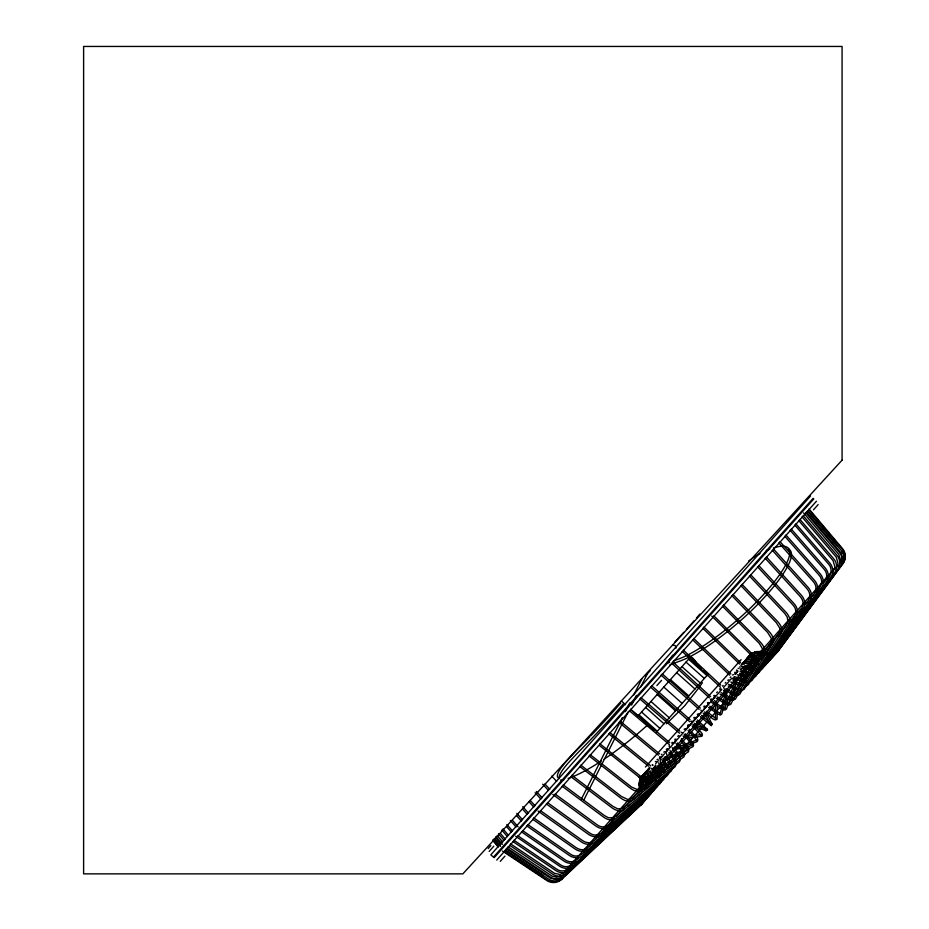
<?xml version="1.0" encoding="UTF-8"?>
<svg xmlns="http://www.w3.org/2000/svg" width="929" height="929" viewBox="0 0 929 929"><rect width="100%" height="100%" fill="white"/><g stroke="black" fill="none" stroke-linecap="round" stroke-linejoin="round"><path stroke-width="1.39" d="M644.285 779.431L644.401 781.672M643.031 780.836L643.123 783.101M683.082 754.627L682.954 755.625L683.14 755.045L650.764 777.736M843.253 557.609L843.277 556.471M655.282 761.606L656.269 761.42M645.91 776.644L645.945 779.942M657.117 759.527L658.173 759.283M654.504 766.193L654.492 768.806M842.057 559.908L841.883 555.426L840.49 552.325L806.372 511.937M732.447 674.988L733.55 674.675M652.065 768.933L652.135 772.731L653.377 775.878M648.245 770.815L648.036 774.681L648.988 778.293M649.847 771.407L650.079 776.447M665.466 776.145L663.608 779.663L608.216 827.089C604.442 830.003 599.089 828.494 595.594 825.858L552.836 794.516M661.367 754.766L661.936 754.127M730.194 677.52L730.763 676.869M647.873 773.636L647.977 778.816M660.159 759.214L660.496 763.359L663.724 768.887M672.701 768.016L671.179 771.175L623.684 809.728C619.922 812.341 615.033 810.1 611.793 807.673L570.731 776.586M663.747 752.095L664.955 751.677M727.779 680.237L728.975 679.819M667.858 749.343L667.219 750.063L666.29 749.238L667.533 748.774M725.201 683.129L725.851 682.397M842.824 559.839L843.102 558.735M639.558 780.557L638.989 784.552L639.709 788.524M668.88 772.673L667.301 775.529L615.73 818.646C611.967 821.422 606.834 819.552 603.467 817.009L562.126 786.236M669.124 745.673L669.298 746.8M722.483 686.171L723.157 685.405M716.665 692.697L717.409 691.861M645.167 799.288L645.55 798.034M677.764 736.36L678.53 735.501L679.447 736.325M662.098 780.279L660.159 783.542L601.144 835.02C597.37 838.051 591.819 836.866 588.196 834.161L546.357 803.945M744.489 671.516C744.443 671.655 743.339 667.336 741.981 666.685M684.092 729.253L685.521 728.591L685.614 729.799M735.06 682.095L734.862 682.71L732.83 678.553M688.877 726.141L688.168 724.69L687.646 726.199M692.186 722.425L692.105 721.194L690.874 721.264M700.872 710.035L701.581 711.486M659.044 783.716L656.942 787.153L594.572 842.394C590.786 845.553 585.061 844.635 581.322 841.871L538.077 811.075M701.081 735.431L701.79 734.572L686.45 736.337L687.367 736.662L684.15 734.676M707.515 729.915L706.052 730.717L696.216 727.001L693.127 724.608M705.819 730.113L706.11 730.717L706.04 729.486L707.224 729.311L697.389 719.975M641.265 777.91L640.29 783.089L641.045 787.026M839.665 563.996L840.466 559.63L838.713 554.323L803.608 512.901M656.234 786.863L653.981 790.474L588.533 849.176C584.736 852.45 578.86 851.777 575.005 848.967L532.712 819.239M753.709 661.169L752.978 658.115L750.098 654.097L711.777 616.055M640.035 779.292L639.14 784.39L639.86 788.349M841.395 562.068L841.779 561.011M653.679 789.731L651.299 793.494L583.04 855.342C579.231 858.721 573.228 858.245 569.256 855.412L526.789 825.904M734.061 684.696L724.62 708.49L725.201 708.212L723.076 707.793M649.394 794.539L646.781 798.557L573.82 865.689C569.988 869.254 563.81 869.126 559.641 866.211L515.653 836.251M647.687 796.455L644.981 800.577L570.139 869.811C566.307 873.423 560.059 873.527 555.821 870.566L512.878 841.546M646.27 798.046L643.495 802.238L567.108 873.225C563.253 876.871 556.947 877.127 552.627 874.143L509.58 845.239M715.516 718.837L715.342 703.903L715.783 704.774L712.74 701.093M643.367 801.913L643.739 800.891M647.118 770.803L645.91 775.494L646.456 779.443M743.258 674.129L729.126 703.427L729.706 703.16L728.812 703.299M640.174 779.141L640.627 778.084M581.473 798.905L622.302 717.722M625.38 711.602L629.781 702.847M633.717 695.031L641.776 678.994M583.818 800.09L588.998 789.789M589.218 789.36L628.294 711.672M631.615 705.053L636.493 695.368M640.696 686.995L643.611 681.212M644.064 680.318L646.863 674.733M751.689 664.967L733.887 698.213M650.95 793.389L648.895 796.188L578.128 860.858C574.308 864.342 568.2 864.028 564.135 861.171L521.483 831.85M739.24 691.722L740.668 689.26M742.794 685.567L762.674 651.101L762.721 649.278L759.365 643.472L722.448 606.161M644.645 800.473L640.836 805.234M643.843 801.379L564.727 875.884C560.861 879.577 554.508 879.949 550.131 876.941L507.002 848.131M642.694 803.051L643.205 802.099M720.219 713.553L725.259 693.487L723.505 690.514M751.793 673.409L771.442 641.393L771.418 638.548L767.621 632.452L731.808 595.64M672.724 655.189L666.348 663.492M641.846 776.725L642.554 775.61M641.893 776.354L639.791 781.231L640.302 787.85M762.105 659.636L763.638 657.233M765.159 654.829L779.663 632.045L779.733 628.074L776.33 622.685L740.808 585.549M833.139 572.02L834.916 566.969L833.069 560.651L798.708 520.53M836.17 568.618L838.028 563.485L836.239 557.098L801.982 516.861M838.55 565.947L839.166 564.995M839.979 566.957C843.195 562.695 842.835 556.332 839.351 552.337L805.768 512.796M778.966 636.272L788.059 622.291L787.211 617.007L784.645 613.349L749.389 575.91M842.708 563.891C845.959 559.606 845.738 553.173 842.22 549.109L808.741 509.475M747.148 676.707L748.147 675.22M788.721 624.183C794.562 617.704 799.195 611.34 792.518 604.524L757.53 566.783M797.245 613.941C802.83 608.39 805.606 602.34 799.904 596.221L765.159 558.213M702.463 682.676L699.363 687.088M805.443 604.117C810.436 599.263 811.493 593.724 806.79 588.498L772.266 550.235M812.283 596.163C816.823 591.622 817.381 586.118 813.119 581.391L778.816 542.896M817.752 589.985C822.235 585.537 823.175 579.51 818.879 574.935L784.761 536.219M823.466 583.319C827.495 579.208 827.855 573.216 824.035 569.152L790.08 530.25M826.938 579.626C831.281 575.725 832.825 568.571 828.552 564.077L794.748 525.013M698.736 687.959L684.743 705.726L668.706 721.67M778.374 650.857L843.056 563.508C846.307 559.223 846.098 552.778 842.58 548.702L809.113 509.057M646.828 770.698L644.505 775.007L644.134 778.792M645.423 772.278C641.289 776.76 642.032 783.786 645.55 788.396M644.261 773.578L641.474 779.35L642.078 785.864M641.358 776.946L643.356 774.589M777.05 652.413L778.548 650.672M488.189 848.549L490.837 845.576M489.142 851.428L493.81 846.191M645.736 675.673L650.405 670.436M810.552 495.97L490.837 854.808L493.45 857.142L813.165 498.304M494.112 857.734L813.827 498.885M496.725 860.068L816.44 501.219M500.278 861.346L504.946 856.108M656.873 685.59L661.541 680.353M813.467 509.835L818.135 504.598M638.118 715.876L689.457 658.243L701.325 668.822M656.455 732.203L707.793 674.582L703.485 670.738M645.411 767.006L741.098 659.613M642.183 775.912L649.998 767.133M749.564 655.386L740.877 665.524M660.054 758.494L661.703 756.636M666.174 751.619L668.056 749.506M674.106 742.724L676.068 740.518M685.683 729.729L701.65 711.811M703.427 709.802L708.688 703.903M711.266 701.012L714.645 697.214M735.141 674.21L736.883 672.259M655.653 763.684L658.371 760.642M660.182 758.61L664.49 753.779M665.35 752.804L683.721 732.18M684.685 731.1L721.81 689.434M723.575 687.46L729.277 681.05M730.136 680.086L731.866 678.158M735.35 674.245L738.067 671.191M744.303 664.189L745.824 662.482M565.935 870.067L582.913 851.01M583.807 850.012L603.525 827.878M604.431 826.868L816.463 588.881M817.357 587.883L835.496 567.526L835.566 568.769M584.225 852.183L586.907 849.164M589.59 846.156L592.272 843.149M595.861 839.119L598.555 836.1M602.143 832.07L614.29 818.426M616.194 816.301L620.886 811.029M623.649 807.928L630.094 800.705M631.929 798.638L666.418 759.934L693.034 746.649L693.626 745.128L692.732 742.968M667.382 758.854L735.513 682.374M736.476 681.294L753.245 662.482M755.114 660.38L770.965 642.589M772.8 640.522L779.245 633.299M781.092 631.232L786.7 624.927M789.557 621.722L794.307 616.391M797.163 613.186L800.752 609.157M804.34 605.127L807.034 602.108M810.622 598.079L813.305 595.071M815.987 592.063L818.67 589.044M667.44 766.286L672.027 761.13M674.535 758.319L679.505 752.734M682.083 749.842L684.754 746.846M687.634 743.63L693.766 736.743M694.602 735.791L701.616 727.918M703.392 725.932L706.946 721.938M710.499 717.954L715.748 712.067M716.584 711.126L719.963 707.341M720.799 706.388L728.255 698.027M731.646 694.23L735.814 689.539M739.054 685.904L742.12 682.467M640.998 805.048L642.392 803.55M664.34 769.769L661.727 772.22M749.436 655.537L755.149 651.763L761.803 651.484M748.391 656.71L749.97 655.038M746.324 659.021C750.144 653.389 758.087 652.379 763.696 655.793M744.93 660.6L748.937 657.79L752.653 656.989M777.712 651.67L773.915 654.771M561.662 879.345L641.498 804.491M565.947 871.913L570.185 867.976M572.136 865.596C568.711 870.38 561.743 872.9 556.68 869.149L513.876 840.222M575.817 861.473C572.473 866.385 565.215 868.476 560.559 864.864L517.859 835.775M579.092 857.606C575.469 862.077 569.547 863.122 565.076 859.789L522.528 830.538M585.049 851.161C581.148 856.132 575.272 857.757 570.232 854.006L527.846 824.569M666.302 723.842L667.905 722.402M589.485 845.971C585.711 850.499 580.706 850.778 575.98 847.55L533.792 817.892M595.535 839.212C591.889 843.718 587.058 843.59 582.32 840.443L540.341 810.552M597.684 837.308L599.832 835.403M607.589 827.089C602.294 833.418 596.441 838.144 589.195 832.721L547.448 802.575M614.603 819.32C609.273 825.788 603.653 829.806 596.592 824.418L555.089 794.005M624.381 809.147L613.732 817.961L608.379 817.717L604.465 815.581L563.218 784.877M627.667 806.395L629.862 804.56M560.651 880.181L561.999 878.95M563.032 877.8C559.153 881.505 552.755 881.981 548.342 878.962L505.155 850.209M562.695 875.304L563.566 874.584M750.365 654.597L755.881 652.065L761.211 652.146M641.219 793.25L621.907 808.857L617.588 808.787L612.768 806.256L571.799 775.239M749.308 655.781L753.872 653.192L760.479 652.971M747.206 658.138L751.654 655.688M655.793 779.605L630.779 799.149L627.969 799.555L621.478 796.49L580.799 765.136M658.069 777.828L660.345 776.052M776.586 652.773L774.554 654.062M774.252 655.015L777.039 652.355L841.686 565.041C844.925 560.768 844.647 554.358 841.14 550.316L807.626 510.718M675.952 762.326L639.442 789.429L637.631 789.685L631.476 787.014L590.159 754.627M771.697 657.871L774.391 655.328L834.567 573.03C837.714 568.803 837.087 562.579 833.661 558.712L799.904 519.392M561 879.798C557.191 883.224 551.094 883.398 546.902 880.576L502.461 851.08M560.036 877.847L560.977 877.231M751.41 653.749L756.311 651.589L761.664 651.647M565.076 872.633L559.955 874.479L554.508 873.295L510.602 843.892M745.058 660.879L749.575 659.137L753.57 659.23M774.403 654.237L775.541 653.563M660.264 773.253L657.093 774.914M772.022 656.908L775.878 653.668L837.61 569.628C840.791 565.378 840.315 559.072 836.855 555.136L803.19 515.7M768.898 660.403L772.591 657.349L830.898 577.164C833.998 572.938 833.162 566.818 829.783 563.009L795.898 523.851M764.613 665.21L768.086 662.412L821.677 587.5C824.592 583.331 823.431 577.42 820.156 573.808L785.957 535.011M668.288 757.785L692.07 745.023L691.861 745.639L691.199 743.56M559.885 880.529L553.51 882.155L548.389 880.831L504.041 851.463M648.407 779.361L645.283 778.978L640.975 776.586L599.89 743.781M762.07 668.079L765.391 665.431L816.185 593.666C818.995 589.52 817.648 583.76 814.419 580.253L780.035 541.665M561.755 875.919L556.378 877.231L552.035 876.082L508.047 846.772M698.852 714.935L697.331 714.413L698.782 713.704M711.382 725.572L712.02 724.028L707.201 714.68L704.461 711.893M667.057 758.436L667.637 758.157L664.13 757.147M711.242 698.782L710.464 699.665L711.382 700.489M681.096 732.238L682.594 732.795M756.194 674.663L759.214 672.364L803.562 607.821C806.151 603.722 804.328 598.346 801.216 595.059L766.39 556.97M752.92 678.356L755.765 676.242L796.501 615.753C798.963 611.677 796.85 606.532 793.83 603.362L758.761 565.54M765.786 663.085L770.489 659.718L826.589 581.995C829.609 577.803 828.598 571.765 825.289 568.049L791.264 529.054M740.459 669.077L741.33 668.741M559.037 878.358L554.625 879.206L550.258 878.068L506.212 848.827M766.344 550.456L769.735 549.225M665.675 663.747L669.623 662.296M673.571 660.844L678.832 658.916A78.93 17.697 -40.7 0 0 764.915 593.016A96.477 21.622 -40.7 0 0 786.062 564.251M669.972 664.723L680.504 660.867A78.93 17.697 -40.7 0 0 766.588 594.955A96.477 21.622 -40.7 0 0 791.345 556.169M568.165 778.421L570.429 777.596A96.477 21.622 -40.7 0 0 585.165 770.756M745.232 686.601L748.193 684.743L781.034 633.114C783.193 629.084 780.406 624.485 777.631 621.547L742.016 584.329M758.227 671.562L762.43 668.752L810.134 600.448C812.84 596.325 811.272 590.739 808.102 587.349L773.497 548.993M747.961 661.297L753.291 660.821M660.078 758.076L660.612 757.483L659.683 756.659L659.509 757.785M735.454 673.479L735.942 672.933L735.013 672.108L734.897 673.177M748.066 682.629L752.084 680.376L788.976 624.195C791.299 620.142 788.86 615.253 785.946 612.199L750.62 574.679M742.259 668.497L746.057 668.729L752.2 671.33M746.335 661.657L752.711 661.866M746.962 663.225L751.004 663.178M744.721 665.733L748.646 665.814M732.354 678.46L733.19 678.344M741.946 666.906L743.061 666.767M752.908 655.398L758.122 655.607L762.361 657.302M738.114 668.241L739.043 668.508M740.552 691.06L744.117 689.318L772.707 642.462C774.681 638.455 771.546 634.182 768.898 631.337L733.004 594.444M751.793 658.777L754 658.661M739.937 666.581L739.995 667.44M737.301 693.766L732.493 692.523M740.343 669.821L747.891 672.027M740.158 671.516L743.246 671.888M737.22 674.814L740.227 675.267M746.73 663.91L750.365 664.514M744.199 666.743L750.098 668.45M734.305 676.591L746.382 680.922M734.096 678.321L745.058 682.478M753.942 656.989L759.074 658.371M682.989 735.977L687.054 738.218L701.894 736.314C704.449 733.016 697.04 729.509 695.322 726.733M730.798 682.025L733.62 682.687M732.505 698.445L726.106 695.368M758.958 664.27L755.091 662.83M753.117 660.809L754.243 661.065M720.323 713.356L716.364 711.08M672.584 644.97L675.325 645.655L676.045 648.059M756.067 668.625L751.886 667.022M739.623 673.316L741.911 674.001M727.442 704.774L729.358 705.018L730.96 704.077L745.836 672.619L745.848 669.821L743.757 666.29M767.04 653.563L764.335 652.344M765.496 653.772L766.576 654.074M728.522 684.348L737.254 688.633M728.208 686.066L730.066 686.67M750.446 674.93L748.159 674.129M666.383 759.922L663.004 758.412M741.899 684.766L739.995 684.092M760.828 659.16L761.792 659.451M720.033 694.114L725.34 696.82M756.229 659.009L758.401 659.834M733.074 680.667L734.154 681.027M747.822 676.776L744.814 675.488M747.311 678.449L743.316 676.637M702.603 718.558L710.859 725.386L710.79 724.155L712.02 724.086L709.942 722.541M565.482 872.819L564.565 871.994M710.755 725.352L711.486 725.607M722.657 709.384L724.899 710.023L726.35 709.257L736.395 683.221L736.465 681.271L733.968 677.287M727.604 703.056L720.335 698.666M708.664 702.603L707.445 702.661L708.165 704.101M749.738 666.105L750.818 666.511M729.904 699.491L733.109 700.211L735.478 699.003L755.068 662.261L755.01 658.452L751.178 652.89M714.993 695.507L713.797 695.531L714.529 696.959M707.213 729.416L697.377 725.7L694.288 723.296M752.815 669.716L750.76 668.81M716.201 698.399L718.303 699.351M676.08 739.182L674.907 739.182L675.035 740.355M739.379 685.718L740.448 686.148M721.113 692.662L724.051 694.044M711.649 702.521L716.085 705.134M762.953 652.019L764.184 652.506M748.913 672.55L749.924 672.956M720.95 688.819L719.801 688.795L719.952 689.945M673.119 742.515L671.957 742.492L672.108 743.641M725.863 688.761L727.918 689.701M648.756 768.933L649.069 769.491M741.261 675.627L742.294 676.08M726.641 704.496L724.539 703.462M717.037 705.843L722.39 709.268M721.938 709.071L723.145 709.605M756.043 659.927L757.901 660.798M755.347 661.436L756.427 661.912M756.101 665.199L753.21 663.829M717.234 697.017L718.512 697.633M763.731 653.017L764.428 653.342M754.429 666.348L752.722 665.501M762.988 653.853L763.684 654.19M745.348 672.654L747.055 673.56M735.71 689.829L731.03 687.112M728.951 699.061L725.944 697.249M719.081 697.934L718.14 697.435M743.049 674.5L744.164 675.104M715.969 718.581L706.354 711.277M653.459 767.644L658.196 768.747L657.616 769.015L687.553 750.086L687.355 750.69L687.251 749.238M737.405 670.343L736.442 670.111L737.347 671.353M727.314 691.292C730.833 693.336 736.093 697.818 739.867 694.079L764.033 652.193C765.786 648.221 762.314 644.296 759.817 641.533L723.621 604.976M674.849 746.475L677.241 747.38L697.029 739.914L696.39 740.703L694.381 737.301M673.699 747.752L677.334 749.122L697.133 741.656C700.164 738.625 693.615 734.723 691.919 732.261M739.043 683.628L736.349 682.025M738.3 685.196L735.605 683.593M722.297 707.399L716.282 703.207M651.426 768.318L656.106 770.559L658.882 770.222L688.412 751.84L688.97 748.96M716.863 713.495L720.37 715.109L721.856 713.913L727.001 693.382L723.993 688.47M709.686 706.168L711.289 707.213M708.537 707.457L710.139 708.502M653.064 765.02L652.17 764.706L652.588 765.554M731.576 692L728.975 690.305M723.633 702.928L719.232 699.909M506.305 850.859L543.395 875.501M639.895 777.805L645.852 780.964L649.65 780.581L683.895 756.903L684.824 754.406L683.732 751.306M742.677 664.432L741.865 664.038L742.352 664.792M716.062 712.973L711.01 709.129M743.444 663.573L742.666 663.12L743.2 663.84M649.859 768.62L649.081 768.167L649.615 768.887M599.925 745.882L639.013 777.132M712.16 707.84L715.481 710.43M638.92 777.062L640.011 777.898M579.742 766.46L620.514 797.883C623.649 800.183 628.248 802.807 632.01 800.38L675.255 766.599L676.591 762.86M589.125 755.927L629.607 787.676C632.637 789.847 636.922 792.843 640.673 790.649L679.505 761.838L680.585 758.366M650.637 765.74L609.877 732.563M743.99 662.969L743.246 662.47L743.827 663.155M706.83 713.832C709.779 715.202 714.111 722.17 717.095 719.243L717.281 704.287L714.587 700.512M608.774 733.817L648.57 766.239M701.511 715.353L702.963 716.561M700.35 716.654L701.79 717.873M669.414 744.663L629.351 710.72M620.096 721.101L659.567 753.895M618.969 722.367L658.44 755.161M648.848 769.746L648.152 769.212L648.767 769.839M709.28 721.996L703.776 717.258M630.489 709.431L669.635 742.596M679.575 733.26L639.86 698.922M641.022 697.621L679.819 731.169M689.817 721.763L650.451 687.03M651.612 685.73L690.073 719.65M743.711 661.947L744.373 662.54M688.586 659.23L706.923 675.569M686.02 662.11L704.356 678.449M681.944 666.685L700.28 683.024M676.626 672.654L694.962 688.993M670.436 679.598L688.772 695.937M663.794 687.065L682.118 703.392M657.14 694.52L675.476 710.848M650.95 701.465L669.286 717.803M645.632 707.433L663.968 723.772M641.556 712.009L659.892 728.348M638.989 714.889L657.326 731.228M621.35 700.942L625.542 704.67M630.779 709.338L654.295 730.287M662.226 673.815L700.35 708.119M661.065 675.116L699.189 709.419M672.817 661.924L710.604 696.611M671.667 663.225L709.442 697.911M703.044 727.593L696.227 721.276M683.338 650.126L720.776 685.196M682.188 651.415L720.509 687.321M744.744 663.051L743.595 662.087L744.21 662.714M703.288 713.193L706.028 715.992L710.859 725.328M693.708 638.478L730.821 673.92M692.581 639.744L729.695 675.186M703.903 627.04L740.692 662.841M702.8 628.283L739.589 664.084M694.172 728.034L700.803 734.851M713.867 615.846L751.294 653.006M705.308 729.788L706.063 730.624M694.578 725.979L693.278 724.585M693.417 727.268L692.128 725.886M693.696 736.534L688.052 730.461M551.756 776.133L556.668 781.347M544.905 783.995L549.759 789.232M542.687 784.181L548.528 790.486M536.335 791.473L542.13 797.802M535.092 792.704L540.887 799.056M530.227 800.473L535.023 805.78M528.984 801.704L533.792 807.022M522.76 806.709L528.473 813.13M522.481 808.996L527.254 814.361M686.995 736.082L693.011 743.432M685.869 737.359L690.711 742.84M516.849 813.351L522.528 819.796M516.582 815.627L521.332 821.015M512.494 820.365L518.15 826.856M510.358 820.458L516.025 826.961M506.909 824.499L512.541 831.014M506.677 826.729L511.391 832.175M502.972 828.947L508.581 835.485M501.765 830.073L507.397 836.623M690.421 730.647L689.202 729.172M681.05 747.636L683.198 750.411M500.65 833.696L505.318 839.154M498.49 833.754L504.099 840.327M497.178 835.461L502.752 842.022M495.923 836.634L502.45 844.322M495.354 837.505L500.917 844.089M494.077 838.701L500.603 846.4M807.475 510.695L837.145 545.811M495.18 839.839L499.814 845.32M492.974 839.944L498.559 846.551M492.602 840.35L498.176 846.958M682.92 740.657L688.331 747.497M681.816 741.899L687.019 748.611M674.5 751.445L676.486 753.825M677.926 752.954L675.29 749.68M671.516 756.647L668.938 752.653M679.807 746.208L678.542 744.501M671.992 757.216L673.792 759.864M664.885 765.194L661.703 759.341M686.31 735.257L685.161 733.701M668.601 758.796L670.494 761.292M667.127 759.725L670.483 764.915M659.95 771.325L658.847 769.735M660.426 767.238L661.146 768.283M681.631 751.062L675.94 743.363M661.599 768.887L663.561 772.673M654.004 776.876L656.083 780.836M652.599 777.875L653.633 779.477M682.258 739.798L681.456 738.543M680.574 740.204L680.945 740.738M674.814 758.192L671.017 752.943M657.372 770.675L660.101 775.227M649.882 782.613L648.848 780.952M648.512 783.565L646.886 780.65M673.78 750.458L672.178 747.59M646.189 781.034L648.674 785.934M646.027 785.946L647.083 787.722M678.623 753.918L679.726 755.8M677.102 754.685L678.1 756.369M643.251 788.245L644.215 789.894M641.869 790.916L640.824 789.093M664.572 761.699L668.578 768.318M641.416 791.415L640.371 789.604M641.265 791.589L640.22 789.766M650.985 778.56L652.681 781.277M649.545 779.454L651.241 782.16M665.547 766.111L666.569 767.969M646.236 785.017L645.539 783.809M646.654 785.655L647.629 787.583M666.453 758.691L665.408 756.612M660.635 772.359L661.692 774.542M677.589 742.875L678.019 743.676M671.144 762.303L671.69 763.324M658.324 776.69L654.701 769.851M656.791 777.492L652.855 769.282M682.118 751.851L682.989 754.011M707.224 729.311L707.561 730.008M675.383 759.179L676.219 761.095M659.799 766.158L658.556 762.872M664.34 769.944L664.839 771.024M667.475 756.938L666.36 753.349M842.139 552.105L842.603 553.15M664.084 760.735L663.387 758.83M670.564 752.049L669.948 750.318M651.345 775.657L650.242 770.931M674.21 760.723L674.744 762.384M657.848 767.737L657.256 765.705M656.257 768.446L655.456 765.09M644.993 782.601L644.285 780.07M750.365 659.706L750.748 661.448M642.345 785.365L642.032 783.077M623.208 704.066A289.616 64.914 -40.7 0 1 579.081 751.491A88.58 19.857 -40.7 0 0 568.072 763.173A35.081 7.862 -40.7 0 0 559.095 778.583M620.723 703.056A289.616 64.914 -40.7 0 1 590.856 735.768M589.915 736.743A289.616 64.914 -40.7 0 1 577.408 749.552A88.58 19.857 -40.7 0 0 566.4 761.223A35.081 7.862 -40.7 0 0 558.875 778.096M563.729 779.907A35.081 7.862 -40.7 0 1 560.547 780.046M647.501 725.096A96.477 21.622 -40.7 0 1 603.85 759.376M601.539 760.909A96.477 21.622 -40.7 0 1 586.338 770.118M690.909 657.117A78.93 17.697 -40.7 0 1 694.16 660.414M692.581 659.056A78.93 17.697 -40.7 0 1 695.833 662.354M748.542 561.104A35.081 7.862 -40.7 0 1 750.307 559.804M751.178 559.177A35.081 7.862 -40.7 0 1 759.98 553.498M699.909 614.023A289.616 64.914 -40.7 0 1 696.425 618.075M693.975 620.897A289.616 64.914 -40.7 0 1 686.392 629.444M683.802 632.324A289.616 64.914 -40.7 0 1 674.907 641.985M773.381 547.947A96.477 21.622 -40.7 0 1 789.789 552.918M789.685 554.23A96.477 21.622 -40.7 0 1 786.642 563.102M788.303 548.911A96.477 21.622 -40.7 0 1 791.462 554.857M704.182 706.319L704.263 707.55L705.494 707.492L705.413 706.261L704.182 706.319M694.207 717.525L694.277 718.756L695.519 718.686L695.438 717.455L694.207 717.525M842.08 460.157L462.851 873.864L83.61 873.864L83.61 46.45L842.08 46.45L842.08 460.157"/></g></svg>
